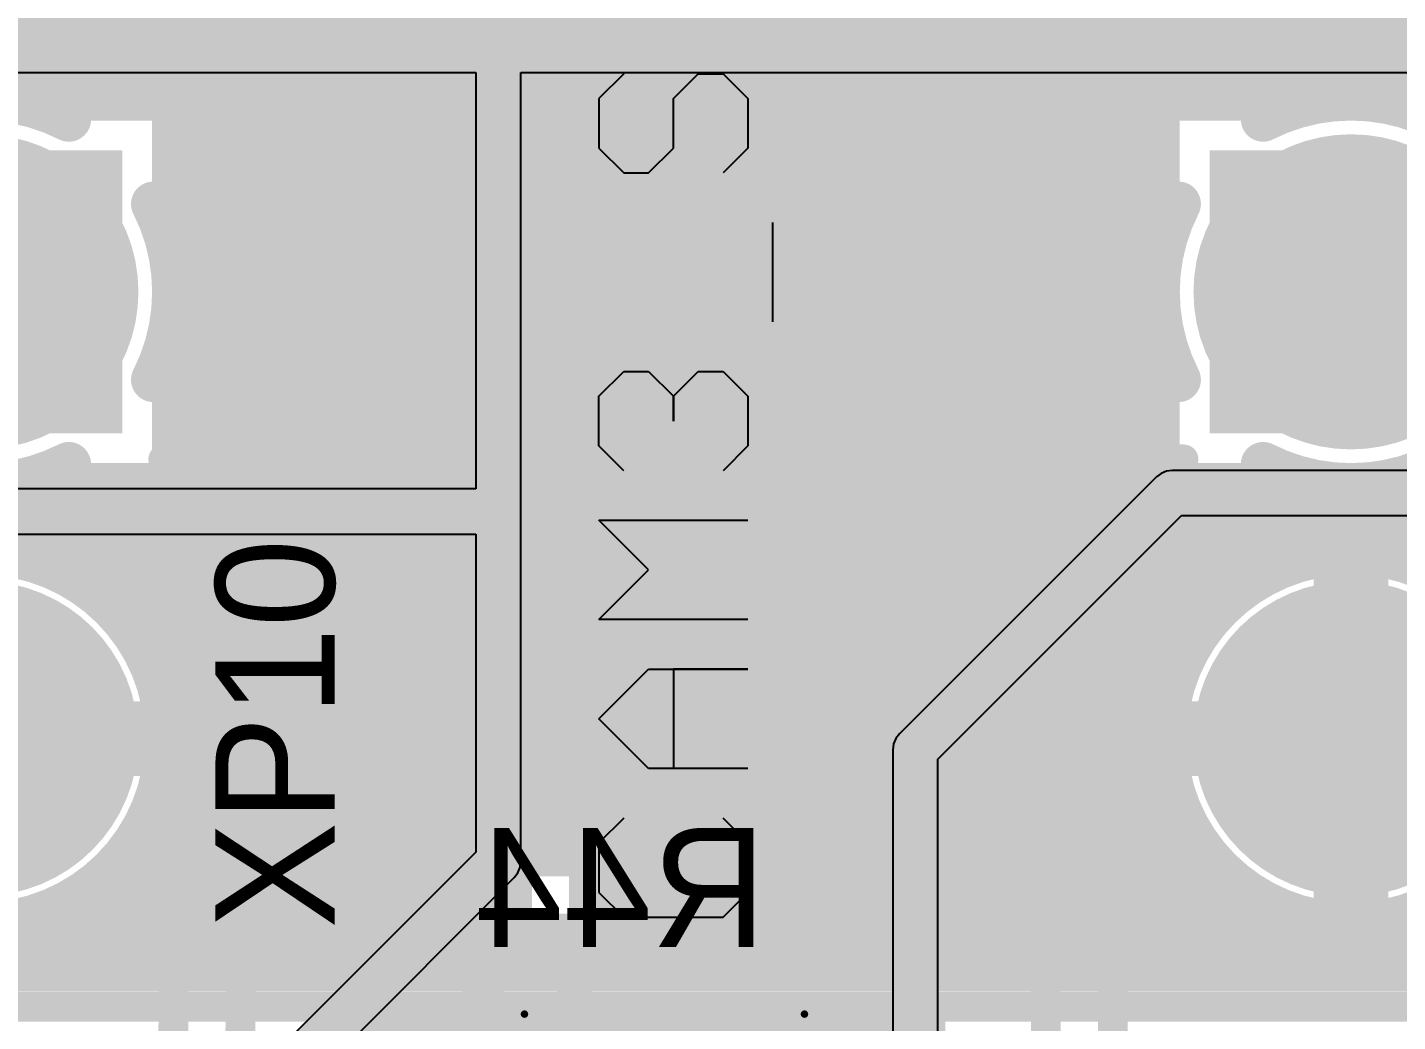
# Model space of a CAD drawing. Header units: millimetres. Extents: x 0.11 to 5.67, y 0.55 to 4.24.
# Drawn here: x 1.4985 to 1.8607, y 3.6959 to 3.9587 of the extents above; entities that cross this region are included whole.
import ezdxf

# ---------------------------------------------------------------- set-up
doc = ezdxf.new("R2010")
doc.units = ezdxf.units.MM
doc.header["$MEASUREMENT"] = 0
for name, color, linetype in [('BottomLayer', 5, 'Continuous'), ('BottomOverlay', 54, 'Continuous'), ('BottomSolder', 6, 'Continuous'), ('InternalPlane1', 76, 'Continuous'), ('InternalPlane2', 16, 'Continuous'), ('Mechanical1', 6, 'Continuous'), ('MultiLayer', 9, 'Continuous'), ('PadHoleLayer', 156, 'Continuous'), ('TopLayer', 1, 'Continuous'), ('TopOverlay', 2, 'Continuous'), ('TopSolder', 216, 'Continuous')]:
    doc.layers.add(name, color=color, linetype=linetype)

# ---------------------------------------------------------------- blocks, each defined once
blk = doc.blocks.new('MIF2X01PRP_40')
at = {"layer": 'BottomLayer', "const_width": 0.03543}
blk.add_lwpolyline([(-0.01772, 0.11811, 1), (0.01772, 0.11811, 1)], format="xyb", close=True, dxfattribs=at)
at = {"layer": 'BottomLayer'}
blk.add_solid([(-0.03543, -0.03543), (0.03543, -0.03543), (-0.03543, 0.03543), (0.03543, 0.03543)], dxfattribs=at)
at = {"layer": 'BottomSolder', "const_width": 0.0374}
blk.add_lwpolyline([(-0.0187, 0.11811, 1), (0.0187, 0.11811, 1)], format="xyb", close=True, dxfattribs=at)
at = {"layer": 'BottomSolder'}
blk.add_solid([(-0.0374, -0.0374), (0.0374, -0.0374), (-0.0374, 0.0374), (0.0374, 0.0374)], dxfattribs=at)
at = {"layer": 'InternalPlane1', "const_width": 0.04165}
for points in [[(-0.02083, 0.11811, 1), (0.02083, 0.11811, 1)], [(-0.02083, 0, 1), (0.02083, 0, 1)]]:
    blk.add_lwpolyline(points, format="xyb", close=True, dxfattribs=at)
at = {"layer": 'InternalPlane2', "const_width": 0.01181}
for points in [[(-0.02324, 0.16371, -0.240079), (0.02324, 0.16371)], [(0.0456, 0.14135, -0.240079), (0.0456, 0.09487)], [(0.02324, 0.07251, -0.240079), (-0.02324, 0.07251)], [(-0.02324, 0.0456, -0.240079), (0.02324, 0.0456)], [(0.0456, 0.02324, -0.240079), (0.0456, -0.02324)], [(0.02324, -0.0456, -0.240079), (-0.02324, -0.0456)]]:
    blk.add_lwpolyline(points, format="xyb", dxfattribs=at)
at = {"layer": 'InternalPlane2', "const_width": 0.00591}
for points in [[(0.02028, 0.16371, 1), (0.02619, 0.16371, 1)], [(0.04265, 0.14135, 1), (0.04856, 0.14135, 1)], [(0.04265, 0.09487, 1), (0.04856, 0.09487, 1)], [(0.02028, 0.07251, 1), (0.02619, 0.07251, 1)], [(0.02028, 0.0456, 1), (0.02619, 0.0456, 1)], [(0.04265, 0.02324, 1), (0.04856, 0.02324, 1)], [(0.04265, -0.02324, 1), (0.04856, -0.02324, 1)], [(0.02028, -0.0456, 1), (0.02619, -0.0456, 1)]]:
    blk.add_lwpolyline(points, format="xyb", close=True, dxfattribs=at)
at = {"layer": 'MultiLayer', "const_width": 0.03543}
blk.add_lwpolyline([(-0.01772, 0.11811, 1), (0.01772, 0.11811, 1)], format="xyb", close=True, dxfattribs=at)
at = {"layer": 'MultiLayer'}
blk.add_solid([(-0.03543, -0.03543), (0.03543, -0.03543), (-0.03543, 0.03543), (0.03543, 0.03543)], dxfattribs=at)
at = {"layer": 'PadHoleLayer', "const_width": 0.02165}
for points in [[(-0.01083, 0.11811, 1), (0.01083, 0.11811, 1)], [(-0.01083, 0, 1), (0.01083, 0, 1)]]:
    blk.add_lwpolyline(points, format="xyb", close=True, dxfattribs=at)
at = {"layer": 'TopLayer', "const_width": 0.03543}
blk.add_lwpolyline([(-0.01772, 0.11811, 1), (0.01772, 0.11811, 1)], format="xyb", close=True, dxfattribs=at)
at = {"layer": 'TopLayer'}
blk.add_solid([(-0.03543, -0.03543), (0.03543, -0.03543), (-0.03543, 0.03543), (0.03543, 0.03543)], dxfattribs=at)
at = {"layer": 'TopOverlay', "const_width": 0.00787}
for points in [[(0.13976, 0.04429), (0.04429, 0.04429)], [(0.13976, 0.04429), (0.13976, -0.34941)]]:
    blk.add_lwpolyline(points, dxfattribs=at)
at = {"layer": 'TopOverlay', "const_width": 0.00394}
for points in [[(0.04232, 0.04429, 1), (0.04626, 0.04429, 1)], [(0.1378, 0.04429, 1), (0.14173, 0.04429, 1)], [(0.1378, 0.04429, 1), (0.14173, 0.04429, 1)]]:
    blk.add_lwpolyline(points, format="xyb", close=True, dxfattribs=at)
at = {"layer": 'TopSolder', "const_width": 0.0374}
blk.add_lwpolyline([(-0.0187, 0.11811, 1), (0.0187, 0.11811, 1)], format="xyb", close=True, dxfattribs=at)
at = {"layer": 'TopSolder'}
blk.add_solid([(-0.0374, -0.0374), (0.0374, -0.0374), (-0.0374, 0.0374), (0.0374, 0.0374)], dxfattribs=at)
blk = doc.blocks.new('MIF2X01PRP_42')
at = {"layer": 'BottomLayer', "const_width": 0.03543}
blk.add_lwpolyline([(-0.01772, 0.11811, 1), (0.01772, 0.11811, 1)], format="xyb", close=True, dxfattribs=at)
at = {"layer": 'BottomLayer'}
blk.add_solid([(-0.03543, -0.03543), (0.03543, -0.03543), (-0.03543, 0.03543), (0.03543, 0.03543)], dxfattribs=at)
at = {"layer": 'BottomSolder', "const_width": 0.0374}
blk.add_lwpolyline([(-0.0187, 0.11811, 1), (0.0187, 0.11811, 1)], format="xyb", close=True, dxfattribs=at)
at = {"layer": 'BottomSolder'}
blk.add_solid([(-0.0374, -0.0374), (0.0374, -0.0374), (-0.0374, 0.0374), (0.0374, 0.0374)], dxfattribs=at)
at = {"layer": 'InternalPlane1', "const_width": 0.04165}
for points in [[(-0.02083, 0.11811, 1), (0.02083, 0.11811, 1)], [(-0.02083, 0, 1), (0.02083, 0, 1)]]:
    blk.add_lwpolyline(points, format="xyb", close=True, dxfattribs=at)
at = {"layer": 'InternalPlane2', "const_width": 0.01181}
for points in [[(-0.02324, 0.16371, -0.240079), (0.02324, 0.16371)], [(-0.0456, 0.09487, -0.240079), (-0.0456, 0.14135)], [(0.02324, 0.07251, -0.240079), (-0.02324, 0.07251)], [(-0.02324, 0.0456, -0.240079), (0.02324, 0.0456)], [(-0.0456, -0.02324, -0.240079), (-0.0456, 0.02324)], [(0.02324, -0.0456, -0.240079), (-0.02324, -0.0456)]]:
    blk.add_lwpolyline(points, format="xyb", dxfattribs=at)
at = {"layer": 'InternalPlane2', "const_width": 0.00591}
for points in [[(-0.02619, 0.16371, 1), (-0.02028, 0.16371, 1)], [(-0.04856, 0.14135, 1), (-0.04265, 0.14135, 1)], [(-0.04856, 0.09487, 1), (-0.04265, 0.09487, 1)], [(-0.02619, 0.07251, 1), (-0.02028, 0.07251, 1)], [(-0.02619, 0.0456, 1), (-0.02028, 0.0456, 1)], [(-0.04856, 0.02324, 1), (-0.04265, 0.02324, 1)], [(-0.04856, -0.02324, 1), (-0.04265, -0.02324, 1)], [(-0.02619, -0.0456, 1), (-0.02028, -0.0456, 1)]]:
    blk.add_lwpolyline(points, format="xyb", close=True, dxfattribs=at)
at = {"layer": 'MultiLayer', "const_width": 0.03543}
blk.add_lwpolyline([(-0.01772, 0.11811, 1), (0.01772, 0.11811, 1)], format="xyb", close=True, dxfattribs=at)
at = {"layer": 'MultiLayer'}
blk.add_solid([(-0.03543, -0.03543), (0.03543, -0.03543), (-0.03543, 0.03543), (0.03543, 0.03543)], dxfattribs=at)
at = {"layer": 'PadHoleLayer', "const_width": 0.02165}
for points in [[(-0.01083, 0.11811, 1), (0.01083, 0.11811, 1)], [(-0.01083, 0, 1), (0.01083, 0, 1)]]:
    blk.add_lwpolyline(points, format="xyb", close=True, dxfattribs=at)
at = {"layer": 'TopLayer', "const_width": 0.03543}
blk.add_lwpolyline([(-0.01772, 0.11811, 1), (0.01772, 0.11811, 1)], format="xyb", close=True, dxfattribs=at)
at = {"layer": 'TopLayer'}
blk.add_solid([(-0.03543, -0.03543), (0.03543, -0.03543), (-0.03543, 0.03543), (0.03543, 0.03543)], dxfattribs=at)
at = {"layer": 'TopOverlay', "const_width": 0.00787}
for points in [[(-0.04823, 0.04429), (-0.14173, 0.04429)], [(-0.14173, 0.04429), (-0.14173, -0.34941)]]:
    blk.add_lwpolyline(points, dxfattribs=at)
at = {"layer": 'TopOverlay', "const_width": 0.00394}
for points in [[(-0.1437, 0.04429, 1), (-0.13976, 0.04429, 1)], [(-0.1437, 0.04429, 1), (-0.13976, 0.04429, 1)], [(-0.0502, 0.04429, 1), (-0.04626, 0.04429, 1)]]:
    blk.add_lwpolyline(points, format="xyb", close=True, dxfattribs=at)
at = {"layer": 'TopSolder', "const_width": 0.0374}
blk.add_lwpolyline([(-0.0187, 0.11811, 1), (0.0187, 0.11811, 1)], format="xyb", close=True, dxfattribs=at)
at = {"layer": 'TopSolder'}
blk.add_solid([(-0.0374, -0.0374), (0.0374, -0.0374), (-0.0374, 0.0374), (0.0374, 0.0374)], dxfattribs=at)
blk = doc.blocks.new('D_PAK_TO_252AA__49')
at = {"layer": 'Mechanical1', "const_width": 0.00197}
for points in [[(-0.23031, 0.1437), (0.23031, 0.1437)], [(0.23031, 0.1437), (0.23031, -0.1437)]]:
    blk.add_lwpolyline(points, dxfattribs=at)
at = {"layer": 'Mechanical1', "const_width": 0.000984}
blk.add_lwpolyline([(0.22982, 0.1437, 1), (0.23081, 0.1437, 1)], format="xyb", close=True, dxfattribs=at)
blk.add_lwpolyline([(0.22982, 0.1437, 1), (0.23081, 0.1437, 1)], format="xyb", close=True, dxfattribs=at)
blk = doc.blocks.new('D_PAK_TO_252AA__54')
at = {"layer": 'Mechanical1', "const_width": 0.00197}
for points in [[(0.23031, 0.1437), (0.23031, -0.1437)], [(-0.23031, -0.1437), (0.23031, -0.1437)]]:
    blk.add_lwpolyline(points, dxfattribs=at)
at = {"layer": 'Mechanical1', "const_width": 0.000984}
blk.add_lwpolyline([(0.22982, -0.1437, 1), (0.23081, -0.1437, 1)], format="xyb", close=True, dxfattribs=at)
blk.add_lwpolyline([(0.22982, -0.1437, 1), (0.23081, -0.1437, 1)], format="xyb", close=True, dxfattribs=at)
blk = doc.blocks.new('R2512_B_132')
at = {"layer": 'BottomOverlay', "const_width": 0.00787}
for points in [[(-0.15256, 0.07972), (0.14665, 0.07972)], [(0.14665, 0.07972), (0.14665, -0.07776)], [(-0.15256, -0.07776), (0.14665, -0.07776)]]:
    blk.add_lwpolyline(points, dxfattribs=at)
at = {"layer": 'BottomOverlay', "const_width": 0.00394}
for points in [[(0.14469, 0.07972, 1), (0.14862, 0.07972, 1)], [(0.14469, 0.07972, 1), (0.14862, 0.07972, 1)], [(0.14469, -0.07776, 1), (0.14862, -0.07776, 1)], [(0.14469, -0.07776, 1), (0.14862, -0.07776, 1)]]:
    blk.add_lwpolyline(points, format="xyb", close=True, dxfattribs=at)

msp = doc.modelspace()

# ---------------------------------------------------------------- linework, layer by layer
at = {"layer": 'BottomLayer', "const_width": 0.00787}
for points in [[(0.96036, 3.95964), (2.50595, 3.95964)], [(0.95572, 3.95176), (2.50921, 3.95176)], [(0.95029, 3.94389), (2.51451, 3.94389)], [(1.43701, 3.93799), (1.53543, 3.93799)], [(1.53543, 3.83957), (1.53543, 3.93799)], [(1.79921, 3.93799), (1.89764, 3.93799)], [(1.79921, 3.83957), (1.79921, 3.93799)], [(1.53543, 3.93601), (1.79921, 3.93601)], [(1.53543, 3.92814), (1.79921, 3.92814)], [(1.53543, 3.92027), (1.79921, 3.92027)], [(1.53543, 3.91239), (1.79921, 3.91239)], [(1.53543, 3.90452), (1.79921, 3.90452)], [(1.53543, 3.89664), (1.79921, 3.89664)], [(1.53543, 3.88877), (1.79921, 3.88877)], [(1.53543, 3.8809), (1.79921, 3.8809)], [(1.53543, 3.87302), (1.79921, 3.87302)], [(1.53543, 3.86515), (1.79921, 3.86515)], [(1.53543, 3.85727), (1.79921, 3.85727)], [(1.53543, 3.8494), (1.79921, 3.8494)], [(1.43701, 3.83957), (1.53543, 3.83957)], [(1.53543, 3.84153), (1.79921, 3.84153)], [(1.79921, 3.83957), (1.89764, 3.83957)], [(1.04626, 3.83365), (2.50598, 3.83365)], [(1.04626, 3.82578), (2.50422, 3.82578)], [(1.50003, 3.8179), (1.83461, 3.8179)], [(1.86224, 3.8179), (2.19682, 3.8179)], [(1.51576, 3.81003), (1.81889, 3.81003)], [(1.52404, 3.80216), (1.8106, 3.80216)], [(1.5294, 3.79428), (1.80525, 3.79428)], [(1.53285, 3.78641), (1.8018, 3.78641)], [(1.5348, 3.77853), (1.79985, 3.77853)], [(1.53543, 3.77066), (1.79921, 3.77066)], [(1.5348, 3.76279), (1.79985, 3.76279)], [(1.53284, 3.75491), (1.8018, 3.75491)], [(1.52939, 3.74704), (1.80526, 3.74704)], [(1.52403, 3.73916), (1.81062, 3.73916)], [(1.55512, 3.73819), (1.75591, 3.73819)], [(1.51574, 3.73129), (1.54109, 3.73129)], [(1.76843, 3.733), (1.78024, 3.72119)], [(1.77014, 3.73129), (1.81891, 3.73129)], [(1.49997, 3.72342), (1.53765, 3.72342)], [(1.77802, 3.72342), (1.83468, 3.72342)], [(1.86217, 3.72342), (1.89951, 3.72342)], [(1.53668, 3.65618), (1.5374, 3.72067)], [(1.55427, 3.64464), (1.55512, 3.72047)], [(1.55512, 3.72047), (1.75591, 3.72047)], [(1.75591, 3.72047), (1.76772, 3.70866)], [(1.43135, 3.71554), (1.53735, 3.71554)], [(1.55506, 3.71554), (1.76084, 3.71554)], [(1.78404, 3.71554), (1.89942, 3.71554)], [(1.43479, 3.70767), (1.53726, 3.70767)], [(1.55497, 3.70767), (1.76772, 3.70767)], [(1.76772, 3.5689), (1.76772, 3.70866)], [(1.78543, 3.65237), (1.78543, 3.70866)], [(1.78543, 3.70767), (1.89933, 3.70767)], [(1.43504, 3.69979), (1.53717, 3.69979)], [(1.55489, 3.69979), (1.76772, 3.69979)], [(1.78543, 3.69979), (1.89924, 3.69979)]]:
    msp.add_lwpolyline(points, dxfattribs=at)
at = {"layer": 'BottomLayer'}
for points, const_width in [([(1.53346, 3.93799, 1), (1.5374, 3.93799, 1)], 0.00394), ([(1.53346, 3.93799, 1), (1.5374, 3.93799, 1)], 0.00394), ([(1.79724, 3.93799, 1), (1.80118, 3.93799, 1)], 0.00394), ([(1.79724, 3.93799, 1), (1.80118, 3.93799, 1)], 0.00394), ([(1.53346, 3.93601, 1), (1.5374, 3.93601, 1)], 0.00394), ([(1.79724, 3.93601, 1), (1.80118, 3.93601, 1)], 0.00394), ([(1.53346, 3.92814, 1), (1.5374, 3.92814, 1)], 0.00394), ([(1.79724, 3.92814, 1), (1.80118, 3.92814, 1)], 0.00394), ([(1.53346, 3.92027, 1), (1.5374, 3.92027, 1)], 0.00394), ([(1.79724, 3.92027, 1), (1.80118, 3.92027, 1)], 0.00394), ([(1.53346, 3.91239, 1), (1.5374, 3.91239, 1)], 0.00394), ([(1.79724, 3.91239, 1), (1.80118, 3.91239, 1)], 0.00394), ([(1.53346, 3.90452, 1), (1.5374, 3.90452, 1)], 0.00394), ([(1.79724, 3.90452, 1), (1.80118, 3.90452, 1)], 0.00394), ([(1.53346, 3.89664, 1), (1.5374, 3.89664, 1)], 0.00394), ([(1.79724, 3.89664, 1), (1.80118, 3.89664, 1)], 0.00394), ([(1.53346, 3.88877, 1), (1.5374, 3.88877, 1)], 0.00394), ([(1.79724, 3.88877, 1), (1.80118, 3.88877, 1)], 0.00394), ([(1.53346, 3.8809, 1), (1.5374, 3.8809, 1)], 0.00394), ([(1.79724, 3.8809, 1), (1.80118, 3.8809, 1)], 0.00394), ([(1.53346, 3.87302, 1), (1.5374, 3.87302, 1)], 0.00394), ([(1.79724, 3.87302, 1), (1.80118, 3.87302, 1)], 0.00394), ([(1.53346, 3.86515, 1), (1.5374, 3.86515, 1)], 0.00394), ([(1.79724, 3.86515, 1), (1.80118, 3.86515, 1)], 0.00394), ([(1.53346, 3.85727, 1), (1.5374, 3.85727, 1)], 0.00394), ([(1.79724, 3.85727, 1), (1.80118, 3.85727, 1)], 0.00394), ([(1.53346, 3.8494, 1), (1.5374, 3.8494, 1)], 0.00394), ([(1.79724, 3.8494, 1), (1.80118, 3.8494, 1)], 0.00394), ([(1.53346, 3.84153, 1), (1.5374, 3.84153, 1)], 0.00394), ([(1.53346, 3.83957, 1), (1.5374, 3.83957, 1)], 0.00394), ([(1.53346, 3.83957, 1), (1.5374, 3.83957, 1)], 0.00394), ([(1.79724, 3.84153, 1), (1.80118, 3.84153, 1)], 0.00394), ([(1.79724, 3.83957, 1), (1.80118, 3.83957, 1)], 0.00394), ([(1.79724, 3.83957, 1), (1.80118, 3.83957, 1)], 0.00394), ([(1.53543, 3.77067, 1), (1.43701, 3.77067, 1)], 0.00787), ([(1.49806, 3.8179, 1), (1.502, 3.8179, 1)], 0.00394), ([(1.89764, 3.77067, 1), (1.79921, 3.77067, 1)], 0.00787), ([(1.83265, 3.8179, 1), (1.83658, 3.8179, 1)], 0.00394), ([(1.86027, 3.8179, 1), (1.86421, 3.8179, 1)], 0.00394), ([(1.51379, 3.81003, 1), (1.51773, 3.81003, 1)], 0.00394), ([(1.81692, 3.81003, 1), (1.82085, 3.81003, 1)], 0.00394), ([(1.52207, 3.80216, 1), (1.52601, 3.80216, 1)], 0.00394), ([(1.80864, 3.80216, 1), (1.81257, 3.80216, 1)], 0.00394), ([(1.52743, 3.79428, 1), (1.53137, 3.79428, 1)], 0.00394), ([(1.80328, 3.79428, 1), (1.80722, 3.79428, 1)], 0.00394), ([(1.53088, 3.78641, 1), (1.53482, 3.78641, 1)], 0.00394), ([(1.79983, 3.78641, 1), (1.80377, 3.78641, 1)], 0.00394), ([(1.53283, 3.77853, 1), (1.53677, 3.77853, 1)], 0.00394), ([(1.79788, 3.77853, 1), (1.80181, 3.77853, 1)], 0.00394), ([(1.53346, 3.77067, 1), (1.5374, 3.77067, 1)], 0.00394), ([(1.53346, 3.77066, 1), (1.5374, 3.77066, 1)], 0.00394), ([(1.79724, 3.77067, 1), (1.80118, 3.77067, 1)], 0.00394), ([(1.79724, 3.77066, 1), (1.80118, 3.77066, 1)], 0.00394), ([(1.53283, 3.76279, 1), (1.53677, 3.76279, 1)], 0.00394), ([(1.79788, 3.76279, 1), (1.80182, 3.76279, 1)], 0.00394), ([(1.53087, 3.75491, 1), (1.53481, 3.75491, 1)], 0.00394), ([(1.79984, 3.75491, 1), (1.80377, 3.75491, 1)], 0.00394), ([(1.52742, 3.74704, 1), (1.53136, 3.74704, 1)], 0.00394), ([(1.80329, 3.74704, 1), (1.80723, 3.74704, 1)], 0.00394), ([(1.52206, 3.73916, 1), (1.52599, 3.73916, 1)], 0.00394), ([(1.55315, 3.73819, 1), (1.55709, 3.73819, 1)], 0.00394), ([(1.55315, 3.73819, 1), (1.55709, 3.73819, 1)], 0.00394), ([(1.55315, 3.73819, 1), (1.55709, 3.73819, 1)], 0.00394), ([(1.75394, 3.73819, 1), (1.75787, 3.73819, 1)], 0.00394), ([(1.75394, 3.73819, 1), (1.75787, 3.73819, 1)], 0.00394), ([(1.75394, 3.73819, 1), (1.75787, 3.73819, 1)], 0.00394), ([(1.80865, 3.73916, 1), (1.81259, 3.73916, 1)], 0.00394), ([(1.51377, 3.73129, 1), (1.5177, 3.73129, 1)], 0.00394), ([(1.53912, 3.73129, 1), (1.54306, 3.73129, 1)], 0.00394), ([(1.76646, 3.733, 1), (1.7704, 3.733, 1)], 0.00394), ([(1.76646, 3.733, 1), (1.7704, 3.733, 1)], 0.00394), ([(1.76646, 3.733, 1), (1.7704, 3.733, 1)], 0.00394), ([(1.76817, 3.73129, 1), (1.77211, 3.73129, 1)], 0.00394), ([(1.81694, 3.73129, 1), (1.82088, 3.73129, 1)], 0.00394), ([(1.498, 3.72342, 1), (1.50194, 3.72342, 1)], 0.00394), ([(1.53568, 3.72342, 1), (1.53962, 3.72342, 1)], 0.00394), ([(1.77605, 3.72342, 1), (1.77999, 3.72342, 1)], 0.00394), ([(1.83271, 3.72342, 1), (1.83665, 3.72342, 1)], 0.00394), ([(1.8602, 3.72342, 1), (1.86414, 3.72342, 1)], 0.00394), ([(1.53543, 3.72067, 1), (1.53937, 3.72067, 1)], 0.00394), ([(1.53543, 3.72067, 1), (1.53937, 3.72067, 1)], 0.00394), ([(1.53543, 3.72067, 1), (1.53937, 3.72067, 1)], 0.00394), ([(1.55315, 3.72047, 1), (1.55709, 3.72047, 1)], 0.00394), ([(1.55315, 3.72047, 1), (1.55709, 3.72047, 1)], 0.00394), ([(1.75394, 3.72047, 1), (1.75787, 3.72047, 1)], 0.00394), ([(1.75394, 3.72047, 1), (1.75787, 3.72047, 1)], 0.00394), ([(1.77828, 3.72119, 1), (1.78221, 3.72119, 1)], 0.00394), ([(1.77828, 3.72119, 1), (1.78221, 3.72119, 1)], 0.00394), ([(1.77828, 3.72119, 1), (1.78221, 3.72119, 1)], 0.00394), ([(1.53538, 3.71554, 1), (1.53931, 3.71554, 1)], 0.00394), ([(1.55309, 3.71554, 1), (1.55703, 3.71554, 1)], 0.00394), ([(1.75887, 3.71554, 1), (1.7628, 3.71554, 1)], 0.00394), ([(1.78207, 3.71554, 1), (1.78601, 3.71554, 1)], 0.00394), ([(1.53529, 3.70767, 1), (1.53923, 3.70767, 1)], 0.00394), ([(1.55301, 3.70767, 1), (1.55694, 3.70767, 1)], 0.00394), ([(1.76575, 3.70866, 1), (1.76968, 3.70866, 1)], 0.00394), ([(1.76575, 3.70866, 1), (1.76968, 3.70866, 1)], 0.00394), ([(1.76575, 3.70767, 1), (1.76968, 3.70767, 1)], 0.00394), ([(1.78346, 3.70866, 1), (1.7874, 3.70866, 1)], 0.00394), ([(1.78346, 3.70866, 1), (1.7874, 3.70866, 1)], 0.00394), ([(1.78346, 3.70866, 1), (1.7874, 3.70866, 1)], 0.00394), ([(1.78346, 3.70767, 1), (1.7874, 3.70767, 1)], 0.00394), ([(1.5352, 3.69979, 1), (1.53914, 3.69979, 1)], 0.00394), ([(1.55292, 3.69979, 1), (1.55686, 3.69979, 1)], 0.00394), ([(1.76575, 3.69979, 1), (1.76968, 3.69979, 1)], 0.00394), ([(1.78346, 3.69979, 1), (1.7874, 3.69979, 1)], 0.00394)]:
    msp.add_lwpolyline(points, format="xyb", close=True, dxfattribs=dict(at, const_width=const_width))
at = {"layer": 'BottomLayer', "const_width": 0.00787}
for points in [[(1.5374, 3.72067, -0.410946), (1.55512, 3.73819)], [(1.5374, 3.72067, -0.410946), (1.55512, 3.73819)], [(1.75591, 3.73819, -0.198912), (1.76843, 3.733)], [(1.75591, 3.73819, -0.198912), (1.76843, 3.733)], [(1.78024, 3.72119, -0.198912), (1.78543, 3.70866)], [(1.78024, 3.72119, -0.198912), (1.78543, 3.70866)]]:
    msp.add_lwpolyline(points, format="xyb", dxfattribs=at)
at = {"layer": 'InternalPlane2'}
for p, q in [((1.22249, 3.9468), (1.61708, 3.9468)), ((1.61708, 3.9468), (1.61708, 3.83667)), ((1.62899, 3.73819), (1.62899, 3.9468)), ((1.62899, 3.9468), (1.99896, 3.9468)), ((1.79697, 3.83984), (1.72906, 3.77193)), ((1.7982, 3.84079), (1.79697, 3.83984)), ((1.79697, 3.83984), (1.79697, 3.83984)), ((1.79964, 3.84138), (1.7982, 3.84079)), ((1.80118, 3.84159), (1.79964, 3.84138)), ((1.99896, 3.84159), (1.80118, 3.84159)), ((1.80118, 3.84159), (1.80118, 3.84159)), ((1.61708, 3.83667), (1.42815, 3.83667)), ((1.73922, 3.76525), (1.80365, 3.82967)), ((1.80365, 3.82967), (1.99896, 3.82967)), ((1.43062, 3.82475), (1.61708, 3.82475)), ((1.61708, 3.82475), (1.61708, 3.74066)), ((1.72811, 3.77069), (1.72751, 3.76926)), ((1.72906, 3.77193), (1.72811, 3.77069)), ((1.72751, 3.76926), (1.72731, 3.76772)), ((1.72731, 3.76772), (1.72731, 3.41732)), ((1.73922, 3.41979), (1.73922, 3.76525)), ((1.61708, 3.74066), (1.56469, 3.68827)), ((1.62878, 3.73665), (1.62899, 3.73819)), ((1.62724, 3.73398), (1.62819, 3.73521)), ((1.62819, 3.73521), (1.62878, 3.73665)), ((1.57485, 3.68159), (1.62724, 3.73398))]:
    msp.add_line(p, q, dxfattribs=at)
at = {"layer": 'InternalPlane2', "const_width": 0.01181}
for points in [[(1.21654, 3.95276), (2.27756, 3.95276)], [(1.62303, 3.73819), (1.62303, 3.95276)], [(1.73327, 3.76772), (1.80118, 3.83563)], [(1.80118, 3.83563), (2.00295, 3.83563)], [(1.42815, 3.83071), (1.62205, 3.83071)], [(1.73327, 3.41732), (1.73327, 3.76772)], [(1.5689, 3.68405), (1.62303, 3.73819)]]:
    msp.add_lwpolyline(points, dxfattribs=at)
at = {"layer": 'InternalPlane2', "const_width": 0.00591}
for points in [[(1.62008, 3.95276, 1), (1.62598, 3.95276, 1)], [(1.79823, 3.83563, 1), (1.80413, 3.83563, 1)], [(1.79823, 3.83563, 1), (1.80413, 3.83563, 1)], [(1.61909, 3.83071, 1), (1.625, 3.83071, 1)], [(1.73032, 3.76772, 1), (1.73622, 3.76772, 1)], [(1.73032, 3.76772, 1), (1.73622, 3.76772, 1)], [(1.62008, 3.73819, 1), (1.62598, 3.73819, 1)], [(1.62008, 3.73819, 1), (1.62598, 3.73819, 1)]]:
    msp.add_lwpolyline(points, format="xyb", close=True, dxfattribs=at)
at = {"layer": 'TopLayer'}
for points, const_width in [([(1.62795, 3.7126), (1.62795, 4.14665)], 0.00787), ([(1.64567, 3.7126), (1.64567, 4.14665)], 0.00787), ([(1.29528, 3.95964), (1.62795, 3.95964)], 0.00787), ([(1.64567, 3.95964), (1.99311, 3.95964)], 0.00787), ([(1.29528, 3.95176), (1.62795, 3.95176)], 0.00787), ([(1.64567, 3.95176), (1.99311, 3.95176)], 0.00787), ([(1.29528, 3.94389), (1.62795, 3.94389)], 0.00787), ([(1.64567, 3.94389), (1.99311, 3.94389)], 0.00787), ([(1.43701, 3.93799), (1.53543, 3.93799)], 0.00787), ([(1.53543, 3.83957), (1.53543, 3.93799)], 0.00787), ([(1.79921, 3.93799), (1.89764, 3.93799)], 0.00787), ([(1.79921, 3.83957), (1.79921, 3.93799)], 0.00787), ([(1.53543, 3.93601), (1.62795, 3.93601)], 0.00787), ([(1.64567, 3.93601), (1.79921, 3.93601)], 0.00787), ([(1.53543, 3.92814), (1.62795, 3.92814)], 0.00787), ([(1.64567, 3.92814), (1.79921, 3.92814)], 0.00787), ([(1.53543, 3.92027), (1.62795, 3.92027)], 0.00787), ([(1.64567, 3.92027), (1.79921, 3.92027)], 0.00787), ([(1.53543, 3.91239), (1.62795, 3.91239)], 0.00787), ([(1.64567, 3.91239), (1.79921, 3.91239)], 0.00787), ([(1.53543, 3.90452), (1.62795, 3.90452)], 0.00787), ([(1.64567, 3.90452), (1.79921, 3.90452)], 0.00787), ([(1.53543, 3.89664), (1.62795, 3.89664)], 0.00787), ([(1.64567, 3.89664), (1.79921, 3.89664)], 0.00787), ([(1.53543, 3.88877), (1.62795, 3.88877)], 0.00787), ([(1.64567, 3.88877), (1.79921, 3.88877)], 0.00787), ([(1.53543, 3.8809), (1.62795, 3.8809)], 0.00787), ([(1.64567, 3.8809), (1.79921, 3.8809)], 0.00787), ([(1.53543, 3.87302), (1.62795, 3.87302)], 0.00787), ([(1.64567, 3.87302), (1.79921, 3.87302)], 0.00787), ([(1.53543, 3.86515), (1.62795, 3.86515)], 0.00787), ([(1.64567, 3.86515), (1.79921, 3.86515)], 0.00787), ([(1.53543, 3.85727), (1.62795, 3.85727)], 0.00787), ([(1.64567, 3.85727), (1.79921, 3.85727)], 0.00787), ([(1.53543, 3.8494), (1.62795, 3.8494)], 0.00787), ([(1.64567, 3.8494), (1.79921, 3.8494)], 0.00787), ([(1.43701, 3.83957), (1.53543, 3.83957)], 0.00787), ([(1.53543, 3.84153), (1.62795, 3.84153)], 0.00787), ([(1.64567, 3.84153), (1.79921, 3.84153)], 0.00787), ([(1.79921, 3.83957), (1.89764, 3.83957)], 0.00787), ([(1.29528, 3.83365), (1.62795, 3.83365)], 0.00787), ([(1.64567, 3.83365), (1.99311, 3.83365)], 0.00787), ([(1.29528, 3.82578), (1.62795, 3.82578)], 0.00787), ([(1.64567, 3.82578), (1.99311, 3.82578)], 0.00787), ([(1.48716, 3.8179), (1.62795, 3.8179)], 0.00787), ([(1.64567, 3.8179), (1.84748, 3.8179)], 0.00787), ([(1.84843, 3.77067), (1.84843, 3.81398)], 0.01969), ([(1.84937, 3.8179), (1.99311, 3.8179)], 0.00787), ([(1.51235, 3.81003), (1.62795, 3.81003)], 0.00787), ([(1.64567, 3.81003), (1.8223, 3.81003)], 0.00787), ([(1.52144, 3.80216), (1.62795, 3.80216)], 0.00787), ([(1.64567, 3.80216), (1.8132, 3.80216)], 0.00787), ([(1.52714, 3.79428), (1.62795, 3.79428)], 0.00787), ([(1.64567, 3.79428), (1.80751, 3.79428)], 0.00787), ([(1.53077, 3.78641), (1.62795, 3.78641)], 0.00787), ([(1.64567, 3.78641), (1.80388, 3.78641)], 0.00787), ([(1.53281, 3.77853), (1.62795, 3.77853)], 0.00787), ([(1.64567, 3.77853), (1.80184, 3.77853)], 0.00787), ([(1.48622, 3.77067), (1.52953, 3.77067)], 0.01969), ([(1.80512, 3.77067), (1.84843, 3.77067)], 0.01969), ([(1.84843, 3.77067), (1.89173, 3.77067)], 0.01969), ([(1.84843, 3.72736), (1.84843, 3.77067)], 0.01969), ([(1.53346, 3.77066), (1.62795, 3.77066)], 0.00787), ([(1.64567, 3.77066), (1.80118, 3.77066)], 0.00787), ([(1.5328, 3.76279), (1.62795, 3.76279)], 0.00787), ([(1.64567, 3.76279), (1.80184, 3.76279)], 0.00787), ([(1.53076, 3.75491), (1.62795, 3.75491)], 0.00787), ([(1.64567, 3.75491), (1.80389, 3.75491)], 0.00787), ([(1.52713, 3.74704), (1.62795, 3.74704)], 0.00787), ([(1.64567, 3.74704), (1.80752, 3.74704)], 0.00787), ([(1.52143, 3.73916), (1.62795, 3.73916)], 0.00787), ([(1.64567, 3.73916), (1.81322, 3.73916)], 0.00787), ([(1.51232, 3.73129), (1.62795, 3.73129)], 0.00787), ([(1.64567, 3.73129), (1.82232, 3.73129)], 0.00787), ([(1.29343, 3.72342), (1.62795, 3.72342)], 0.00787), ([(1.64567, 3.72342), (1.9872, 3.72342)], 0.00787), ([(1.28686, 3.71554), (1.62795, 3.71554)], 0.00787), ([(1.59154, 3.67618), (1.62795, 3.7126)], 0.00787), ([(1.64567, 3.71554), (1.97932, 3.71554)], 0.00787), ([(1.27898, 3.70767), (1.62302, 3.70767)], 0.00787), ([(1.64497, 3.70767), (1.97145, 3.70767)], 0.00787), ([(1.27111, 3.69979), (1.61515, 3.69979)], 0.00787), ([(1.60925, 3.66884), (1.64048, 3.70007)], 0.00787), ([(1.6402, 3.69979), (1.96357, 3.69979)], 0.00787)]:
    msp.add_lwpolyline(points, dxfattribs=dict(at, const_width=const_width))
for points, const_width in [([(1.62598, 3.95964, 1), (1.62992, 3.95964, 1)], 0.00394), ([(1.6437, 3.95964, 1), (1.64764, 3.95964, 1)], 0.00394), ([(1.62598, 3.95176, 1), (1.62992, 3.95176, 1)], 0.00394), ([(1.6437, 3.95176, 1), (1.64764, 3.95176, 1)], 0.00394), ([(1.62598, 3.94389, 1), (1.62992, 3.94389, 1)], 0.00394), ([(1.6437, 3.94389, 1), (1.64764, 3.94389, 1)], 0.00394), ([(1.53346, 3.93799, 1), (1.5374, 3.93799, 1)], 0.00394), ([(1.53346, 3.93799, 1), (1.5374, 3.93799, 1)], 0.00394), ([(1.79724, 3.93799, 1), (1.80118, 3.93799, 1)], 0.00394), ([(1.79724, 3.93799, 1), (1.80118, 3.93799, 1)], 0.00394), ([(1.53346, 3.93601, 1), (1.5374, 3.93601, 1)], 0.00394), ([(1.62598, 3.93601, 1), (1.62992, 3.93601, 1)], 0.00394), ([(1.6437, 3.93601, 1), (1.64764, 3.93601, 1)], 0.00394), ([(1.79724, 3.93601, 1), (1.80118, 3.93601, 1)], 0.00394), ([(1.53346, 3.92814, 1), (1.5374, 3.92814, 1)], 0.00394), ([(1.62598, 3.92814, 1), (1.62992, 3.92814, 1)], 0.00394), ([(1.6437, 3.92814, 1), (1.64764, 3.92814, 1)], 0.00394), ([(1.79724, 3.92814, 1), (1.80118, 3.92814, 1)], 0.00394), ([(1.53346, 3.92027, 1), (1.5374, 3.92027, 1)], 0.00394), ([(1.62598, 3.92027, 1), (1.62992, 3.92027, 1)], 0.00394), ([(1.6437, 3.92027, 1), (1.64764, 3.92027, 1)], 0.00394), ([(1.79724, 3.92027, 1), (1.80118, 3.92027, 1)], 0.00394), ([(1.53346, 3.91239, 1), (1.5374, 3.91239, 1)], 0.00394), ([(1.62598, 3.91239, 1), (1.62992, 3.91239, 1)], 0.00394), ([(1.6437, 3.91239, 1), (1.64764, 3.91239, 1)], 0.00394), ([(1.79724, 3.91239, 1), (1.80118, 3.91239, 1)], 0.00394), ([(1.53346, 3.90452, 1), (1.5374, 3.90452, 1)], 0.00394), ([(1.62598, 3.90452, 1), (1.62992, 3.90452, 1)], 0.00394), ([(1.6437, 3.90452, 1), (1.64764, 3.90452, 1)], 0.00394), ([(1.79724, 3.90452, 1), (1.80118, 3.90452, 1)], 0.00394), ([(1.53346, 3.89664, 1), (1.5374, 3.89664, 1)], 0.00394), ([(1.62598, 3.89664, 1), (1.62992, 3.89664, 1)], 0.00394), ([(1.6437, 3.89664, 1), (1.64764, 3.89664, 1)], 0.00394), ([(1.79724, 3.89664, 1), (1.80118, 3.89664, 1)], 0.00394), ([(1.53346, 3.88877, 1), (1.5374, 3.88877, 1)], 0.00394), ([(1.62598, 3.88877, 1), (1.62992, 3.88877, 1)], 0.00394), ([(1.6437, 3.88877, 1), (1.64764, 3.88877, 1)], 0.00394), ([(1.79724, 3.88877, 1), (1.80118, 3.88877, 1)], 0.00394), ([(1.53346, 3.8809, 1), (1.5374, 3.8809, 1)], 0.00394), ([(1.62598, 3.8809, 1), (1.62992, 3.8809, 1)], 0.00394), ([(1.6437, 3.8809, 1), (1.64764, 3.8809, 1)], 0.00394), ([(1.79724, 3.8809, 1), (1.80118, 3.8809, 1)], 0.00394), ([(1.53346, 3.87302, 1), (1.5374, 3.87302, 1)], 0.00394), ([(1.62598, 3.87302, 1), (1.62992, 3.87302, 1)], 0.00394), ([(1.6437, 3.87302, 1), (1.64764, 3.87302, 1)], 0.00394), ([(1.79724, 3.87302, 1), (1.80118, 3.87302, 1)], 0.00394), ([(1.53346, 3.86515, 1), (1.5374, 3.86515, 1)], 0.00394), ([(1.62598, 3.86515, 1), (1.62992, 3.86515, 1)], 0.00394), ([(1.6437, 3.86515, 1), (1.64764, 3.86515, 1)], 0.00394), ([(1.79724, 3.86515, 1), (1.80118, 3.86515, 1)], 0.00394), ([(1.53346, 3.85727, 1), (1.5374, 3.85727, 1)], 0.00394), ([(1.62598, 3.85727, 1), (1.62992, 3.85727, 1)], 0.00394), ([(1.6437, 3.85727, 1), (1.64764, 3.85727, 1)], 0.00394), ([(1.79724, 3.85727, 1), (1.80118, 3.85727, 1)], 0.00394), ([(1.53346, 3.8494, 1), (1.5374, 3.8494, 1)], 0.00394), ([(1.62598, 3.8494, 1), (1.62992, 3.8494, 1)], 0.00394), ([(1.6437, 3.8494, 1), (1.64764, 3.8494, 1)], 0.00394), ([(1.79724, 3.8494, 1), (1.80118, 3.8494, 1)], 0.00394), ([(1.53346, 3.84153, 1), (1.5374, 3.84153, 1)], 0.00394), ([(1.53346, 3.83957, 1), (1.5374, 3.83957, 1)], 0.00394), ([(1.53346, 3.83957, 1), (1.5374, 3.83957, 1)], 0.00394), ([(1.62598, 3.84153, 1), (1.62992, 3.84153, 1)], 0.00394), ([(1.6437, 3.84153, 1), (1.64764, 3.84153, 1)], 0.00394), ([(1.79724, 3.84153, 1), (1.80118, 3.84153, 1)], 0.00394), ([(1.79724, 3.83957, 1), (1.80118, 3.83957, 1)], 0.00394), ([(1.79724, 3.83957, 1), (1.80118, 3.83957, 1)], 0.00394), ([(1.62598, 3.83365, 1), (1.62992, 3.83365, 1)], 0.00394), ([(1.6437, 3.83365, 1), (1.64764, 3.83365, 1)], 0.00394), ([(1.62598, 3.82578, 1), (1.62992, 3.82578, 1)], 0.00394), ([(1.6437, 3.82578, 1), (1.64764, 3.82578, 1)], 0.00394), ([(1.53346, 3.77067, 1), (1.43898, 3.77067, 1)], 0.00787), ([(1.62598, 3.8179, 1), (1.62992, 3.8179, 1)], 0.00394), ([(1.6437, 3.8179, 1), (1.64764, 3.8179, 1)], 0.00394), ([(1.89567, 3.77067, 1), (1.80118, 3.77067, 1)], 0.00787), ([(1.8435, 3.81398, 1), (1.85335, 3.81398, 1)], 0.00984), ([(1.84551, 3.8179, 1), (1.84945, 3.8179, 1)], 0.00394), ([(1.8474, 3.8179, 1), (1.85134, 3.8179, 1)], 0.00394), ([(1.51038, 3.81003, 1), (1.51432, 3.81003, 1)], 0.00394), ([(1.62598, 3.81003, 1), (1.62992, 3.81003, 1)], 0.00394), ([(1.6437, 3.81003, 1), (1.64764, 3.81003, 1)], 0.00394), ([(1.82033, 3.81003, 1), (1.82426, 3.81003, 1)], 0.00394), ([(1.51947, 3.80216, 1), (1.52341, 3.80216, 1)], 0.00394), ([(1.62598, 3.80216, 1), (1.62992, 3.80216, 1)], 0.00394), ([(1.6437, 3.80216, 1), (1.64764, 3.80216, 1)], 0.00394), ([(1.81123, 3.80216, 1), (1.81517, 3.80216, 1)], 0.00394), ([(1.52517, 3.79428, 1), (1.52911, 3.79428, 1)], 0.00394), ([(1.62598, 3.79428, 1), (1.62992, 3.79428, 1)], 0.00394), ([(1.6437, 3.79428, 1), (1.64764, 3.79428, 1)], 0.00394), ([(1.80554, 3.79428, 1), (1.80947, 3.79428, 1)], 0.00394), ([(1.5288, 3.78641, 1), (1.53273, 3.78641, 1)], 0.00394), ([(1.62598, 3.78641, 1), (1.62992, 3.78641, 1)], 0.00394), ([(1.6437, 3.78641, 1), (1.64764, 3.78641, 1)], 0.00394), ([(1.80191, 3.78641, 1), (1.80585, 3.78641, 1)], 0.00394), ([(1.53084, 3.77853, 1), (1.53477, 3.77853, 1)], 0.00394), ([(1.62598, 3.77853, 1), (1.62992, 3.77853, 1)], 0.00394), ([(1.6437, 3.77853, 1), (1.64764, 3.77853, 1)], 0.00394), ([(1.79987, 3.77853, 1), (1.80381, 3.77853, 1)], 0.00394), ([(1.52461, 3.77067, 1), (1.53445, 3.77067, 1)], 0.00984), ([(1.8002, 3.77067, 1), (1.81004, 3.77067, 1)], 0.00984), ([(1.8435, 3.77067, 1), (1.85335, 3.77067, 1)], 0.00984), ([(1.8435, 3.77067, 1), (1.85335, 3.77067, 1)], 0.00984), ([(1.8435, 3.77067, 1), (1.85335, 3.77067, 1)], 0.00984), ([(1.8435, 3.77067, 1), (1.85335, 3.77067, 1)], 0.00984), ([(1.5315, 3.77067, 1), (1.53543, 3.77067, 1)], 0.00394), ([(1.5315, 3.77066, 1), (1.53543, 3.77066, 1)], 0.00394), ([(1.62598, 3.77066, 1), (1.62992, 3.77066, 1)], 0.00394), ([(1.6437, 3.77066, 1), (1.64764, 3.77066, 1)], 0.00394), ([(1.79921, 3.77067, 1), (1.80315, 3.77067, 1)], 0.00394), ([(1.79921, 3.77066, 1), (1.80315, 3.77066, 1)], 0.00394), ([(1.53083, 3.76279, 1), (1.53477, 3.76279, 1)], 0.00394), ([(1.62598, 3.76279, 1), (1.62992, 3.76279, 1)], 0.00394), ([(1.6437, 3.76279, 1), (1.64764, 3.76279, 1)], 0.00394), ([(1.79987, 3.76279, 1), (1.80381, 3.76279, 1)], 0.00394), ([(1.52879, 3.75491, 1), (1.53273, 3.75491, 1)], 0.00394), ([(1.62598, 3.75491, 1), (1.62992, 3.75491, 1)], 0.00394), ([(1.6437, 3.75491, 1), (1.64764, 3.75491, 1)], 0.00394), ([(1.80192, 3.75491, 1), (1.80585, 3.75491, 1)], 0.00394), ([(1.52516, 3.74704, 1), (1.5291, 3.74704, 1)], 0.00394), ([(1.62598, 3.74704, 1), (1.62992, 3.74704, 1)], 0.00394), ([(1.6437, 3.74704, 1), (1.64764, 3.74704, 1)], 0.00394), ([(1.80555, 3.74704, 1), (1.80948, 3.74704, 1)], 0.00394), ([(1.51946, 3.73916, 1), (1.52339, 3.73916, 1)], 0.00394), ([(1.62598, 3.73916, 1), (1.62992, 3.73916, 1)], 0.00394), ([(1.6437, 3.73916, 1), (1.64764, 3.73916, 1)], 0.00394), ([(1.81125, 3.73916, 1), (1.81519, 3.73916, 1)], 0.00394), ([(1.51035, 3.73129, 1), (1.51429, 3.73129, 1)], 0.00394), ([(1.62598, 3.73129, 1), (1.62992, 3.73129, 1)], 0.00394), ([(1.6437, 3.73129, 1), (1.64764, 3.73129, 1)], 0.00394), ([(1.82036, 3.73129, 1), (1.82429, 3.73129, 1)], 0.00394), ([(1.8435, 3.72736, 1), (1.85335, 3.72736, 1)], 0.00984), ([(1.62598, 3.72342, 1), (1.62992, 3.72342, 1)], 0.00394), ([(1.6437, 3.72342, 1), (1.64764, 3.72342, 1)], 0.00394), ([(1.62598, 3.71554, 1), (1.62992, 3.71554, 1)], 0.00394), ([(1.62598, 3.7126, 1), (1.62992, 3.7126, 1)], 0.00394), ([(1.62598, 3.7126, 1), (1.62992, 3.7126, 1)], 0.00394), ([(1.6437, 3.71554, 1), (1.64764, 3.71554, 1)], 0.00394), ([(1.6437, 3.7126, 1), (1.64764, 3.7126, 1)], 0.00394), ([(1.6437, 3.7126, 1), (1.64764, 3.7126, 1)], 0.00394), ([(1.6437, 3.7126, 1), (1.64764, 3.7126, 1)], 0.00394), ([(1.62105, 3.70767, 1), (1.62499, 3.70767, 1)], 0.00394), ([(1.643, 3.70767, 1), (1.64694, 3.70767, 1)], 0.00394), ([(1.61318, 3.69979, 1), (1.61712, 3.69979, 1)], 0.00394), ([(1.63823, 3.69979, 1), (1.64217, 3.69979, 1)], 0.00394), ([(1.63851, 3.70007, 1), (1.64245, 3.70007, 1)], 0.00394), ([(1.63851, 3.70007, 1), (1.64245, 3.70007, 1)], 0.00394), ([(1.63851, 3.70007, 1), (1.64245, 3.70007, 1)], 0.00394)]:
    msp.add_lwpolyline(points, format="xyb", close=True, dxfattribs=dict(at, const_width=const_width))
at = {"layer": 'TopLayer', "const_width": 0.00787}
msp.add_lwpolyline([(1.64567, 3.7126, -0.198912), (1.64048, 3.70007)], format="xyb", dxfattribs=at)
msp.add_lwpolyline([(1.64567, 3.7126, -0.198912), (1.64048, 3.70007)], format="xyb", dxfattribs=at)
at = {"layer": 'TopOverlay'}
for p, q in [((1.65618, 3.94645), (1.64962, 3.93989)), ((1.6693, 3.93989), (1.67586, 3.94645)), ((1.67586, 3.94645), (1.68242, 3.94645)), ((1.68242, 3.94645), (1.68898, 3.93989)), ((1.64962, 3.93989), (1.64962, 3.92677)), ((1.6693, 3.92677), (1.6693, 3.93989)), ((1.68898, 3.93989), (1.68898, 3.92677)), ((1.64962, 3.92677), (1.65618, 3.92021)), ((1.66274, 3.92021), (1.6693, 3.92677)), ((1.68898, 3.92677), (1.68242, 3.92021)), ((1.65618, 3.92021), (1.66274, 3.92021)), ((1.69554, 3.88085), (1.69554, 3.90709)), ((1.64962, 3.86118), (1.65618, 3.86774)), ((1.65618, 3.86774), (1.66274, 3.86774)), ((1.66274, 3.86774), (1.6693, 3.86118)), ((1.6693, 3.86118), (1.67586, 3.86774)), ((1.67586, 3.86774), (1.68242, 3.86774)), ((1.68242, 3.86774), (1.68898, 3.86118)), ((1.64962, 3.84806), (1.64962, 3.86118)), ((1.6693, 3.86118), (1.6693, 3.85462)), ((1.6693, 3.85462), (1.6693, 3.86118)), ((1.68898, 3.86118), (1.68898, 3.84806)), ((1.65618, 3.8415), (1.64962, 3.84806)), ((1.68898, 3.84806), (1.68242, 3.8415)), ((1.66274, 3.81526), (1.64962, 3.82838)), ((1.64962, 3.82838), (1.68898, 3.82838)), ((1.64962, 3.80214), (1.66274, 3.81526)), ((1.68898, 3.80214), (1.64962, 3.80214)), ((1.64962, 3.7759), (1.66274, 3.78902)), ((1.66274, 3.78902), (1.68898, 3.78902)), ((1.68898, 3.78902), (1.6693, 3.78902)), ((1.6693, 3.78902), (1.6693, 3.76278)), ((1.66274, 3.76278), (1.64962, 3.7759)), ((1.68898, 3.76278), (1.66274, 3.76278)), ((1.65618, 3.74966), (1.64962, 3.7431)), ((1.68898, 3.7431), (1.68242, 3.74966)), ((1.64962, 3.7431), (1.64962, 3.72999)), ((1.68898, 3.72999), (1.68898, 3.7431)), ((1.64962, 3.72999), (1.65618, 3.72343)), ((1.68242, 3.72343), (1.68898, 3.72999)), ((1.65618, 3.72343), (1.68242, 3.72343))]:
    msp.add_line(p, q, dxfattribs=at)

# ---------------------------------------------------------------- block references
for name, p, rotation in [('MIF2X01PRP_42', (1.48622, 3.88878), 180), ('MIF2X01PRP_40', (1.84843, 3.88878), 180), ('D_PAK_TO_252AA__54', (1.48622, 3.46752), 90), ('R2512_B_132', (1.65945, 3.5502), 90), ('D_PAK_TO_252AA__49', (1.84764, 3.46752), 90)]:
    msp.add_blockref(name, p, dxfattribs=dict(rotation=rotation))

# ---------------------------------------------------------------- texts
at = {"layer": 'BottomOverlay', "text_generation_flag": 2}
msp.add_text('R44', height=0.031496, dxfattribs=at).set_placement((1.6939, 3.71555))
at = {"layer": 'TopOverlay'}
msp.add_text('XP10', height=0.031496, rotation=90, dxfattribs=at).set_placement((1.57972, 3.72047))

doc.saveas('drawing.dxf')
